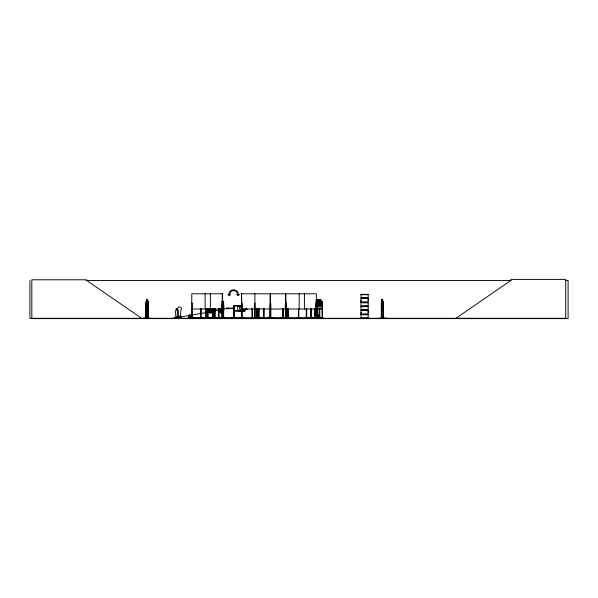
<?xml version="1.0" encoding="UTF-8"?>
<svg xmlns="http://www.w3.org/2000/svg" width="598" height="598" viewBox="0 0 598 598"><rect width="100%" height="100%" fill="white"/><g stroke="black" fill="none" stroke-linecap="round" stroke-linejoin="round"><path stroke-width="0.9" d="M361.02 314.055L361.02 310.549L368.151 310.549L368.144 314.055L361.02 314.055L361.028 312.306M361.02 302.065L361.02 298.566L368.151 298.566L368.144 302.065L361.02 302.065L361.028 300.316M368.144 312.306L368.144 310.549M368.144 300.316L368.144 298.566M225.468 317.979L208.216 317.889M238.901 318.001L244.619 317.979M189.417 318.241L189.559 314.63M318.226 318.241L318.375 314.63L317.747 318.241L317.74 303.051L317.187 303.051M180.454 317.553L180.843 310.213A1.906 1.869 -90 0 0 180.843 307.514A1.906 1.869 -90 0 0 178.197 307.514A1.906 1.869 -90 0 0 178.197 310.213L178.608 317.553L180.476 317.553M318.203 316.432L318.345 314.63M179.931 316.611L179.505 316.275M176.462 308.8L175.849 309.271L175.827 310.811A1.271 1.248 -90 0 0 175.565 312.806L175.842 317.702L177.09 317.702L177.344 312.806A1.271 1.248 -90 0 0 177.075 310.811L177.053 309.271L176.447 308.8M176.672 317.224L176.335 317.045L176.739 317.045M179.729 316.663L179.43 316.604M146.069 306.938L146.241 308.8L148.027 308.8L148.282 301.9L147.489 301.243M148.027 308.8L148.259 306.931M378.624 318.278L386.046 318.001M289.768 318.278L280.522 317.979L289.873 317.979M188.938 318.241L189.484 314.63L188.811 318.241M143.236 318.001L150.778 318.241M267.941 318.241L272.935 317.972L267.926 318.248M267.941 318.001L272.912 318.211M188.639 318.241L189.439 314.63L190.59 318.241M222.112 306.026L222.65 306.116L222.164 306.34M188.587 318.241L189.431 314.63M383.251 306.938L382.974 308.8L381.494 308.8L381.554 301.243M179.535 316.611L179.43 316.394M223.039 308.74L223.704 306.938L223.106 308.8M146.301 301.243L146.196 318.286L145.77 317.732M219.361 318.241L211.939 317.994L219.339 318.248M305.301 318.241L323.533 318.248M305.316 318.001L307.021 317.972L305.316 318.211M306.752 318.248L306.714 308.426M311.289 318.248L311.244 308.426M311.513 318.241L311.491 317.732M313.524 318.241L315.236 317.972L313.531 318.211M314.974 318.248L314.929 308.426M222.486 302.117L222.097 301.885M251.504 318.211L252.214 317.972L251.459 318.248M252.177 318.001L251.504 318.001M191.726 317.972L191.786 293.79L222.516 293.79L222.568 318.286L222.71 303.051M207.207 318.278L207.588 317.732M207.484 318.001L207.641 308.426M233.444 318.241L233.497 307.97M258.463 318.241L258.59 308.426L258.65 318.286M285.493 318.256L285.552 303.051M317.172 304.479L316.058 306.34M220.415 308.919C218.36 311.08 221.193 310.796 221.148 308.703C221.125 310.781 223.846 311.08 221.843 308.927M316.028 305.429L316.791 304.068L316.058 302.767M209.734 308.919C207.521 311.08 210.548 310.803 210.518 308.703C210.518 310.788 213.426 311.08 211.273 308.927M247.094 309.211L245.225 309.211L244.597 310.145L241.099 310.145L239.596 309.211L239.596 307.454L241.099 306.52M179.849 316.521L179.692 316.536M219.122 311.102L218.487 310.444L219.1 311.102L223.174 311.102L223.704 310.437L223.727 305.406L223.189 303.537M223.174 311.102L223.727 310.437M289.851 318.248L280.544 317.972M212.679 311.042L213.247 310.407M212.709 311.102L213.307 310.437M177.329 318.114L177.329 317.448L177.382 317.979L173.54 318.263L180.985 318.278L180.364 318.263L181.127 318.039L181.134 317.045L180.618 317.045L180.618 317.837M175.909 318.278L175.169 318.278M181.314 318.286L175.401 318.151M175.453 318.271L175.663 317.448M175.192 318.181L176.163 318.271L175.7 318.263L175.872 317.837M177.838 318.271L177.015 318.263L177.419 318.278M178.174 317.837L177.965 318.278L178.249 317.045M178.488 318.271L179.056 318.286M254.845 318.248L254.92 293.79M222.777 310.414L221.903 311.042L221.903 312.918M455.93 318.286L510.827 280.507L510.827 279.393L565.715 279.393L565.715 318.286L29.9 318.286L29.9 280.507M174.07 318.188L173.704 318.188M177.651 318.278L177.531 317.448L177.18 317.979M361.02 318.136L361.02 314.757L368.151 314.757L368.151 318.136L361.005 318.278M223.473 309.106L226.978 308.336M218.21 310.235L211.176 311.67M209.412 312.021L174.018 318.114M86.022 280.507L511.111 280.507M565.297 280.507L568.1 280.507L568.1 318.607L31.829 318.607L31.829 279.789L86.725 279.789L86.725 280.507L141.614 318.286M361.013 294.343L368.159 294.343M361.028 294.694L368.144 294.694M360.968 298.103L368.196 298.103M360.968 298.32L368.196 298.32M382.623 299.366L381.928 299.366L381.636 301.93L381.636 305.429L381.95 306.931L382.541 306.931C382.75 292.512 383.273 312.313 382.324 304.479C382.032 310.407 380.806 300.458 382.541 301.93L382.541 305.429L381.95 305.429L381.95 301.93L382.316 303.642L382.825 301.893L382.541 299.426M146.772 299.426L147.519 299.426M316.305 299.426L317.994 299.426L317.994 301.302M320.745 299.426L319.048 299.426L319.07 301.302L318.158 301.93L318.158 305.429L319.048 306.931L320.722 306.931L321.619 305.429L321.619 301.93L320.722 301.302M381.95 299.426L382.6 299.426M382.436 299.74L382.055 299.74L382.436 300.368M146.809 301.243L146.241 301.243L146.032 301.938L146.039 318.286M221.94 301.243L223.091 301.243M316.245 301.243L316.245 299.366L318.054 299.366L318.039 301.243M319.212 301.243L317.77 301.243L317.202 301.908L317.187 318.286M381.502 301.243L381.987 301.243M382.563 301.243L383.228 301.93L383.056 318.286M146.256 301.302L148.012 301.302M221.88 301.302L223.061 301.302L223.645 301.93L223.674 318.286M316.305 301.302L321.933 301.302L322.531 301.93L322.554 318.286M381.509 301.302L383.019 301.302M223.674 301.9L223.061 301.243M322.576 301.9L321.941 301.243L320.782 301.243L320.805 299.366L318.988 299.366L319.011 301.243M381.3 301.908L381.322 318.286M383.191 301.9L383.221 318.286M316.305 301.93L317.979 301.93M360.968 302.311L368.196 302.311M360.968 302.528L368.196 302.528M146.196 303.051L145.815 303.051L145.807 318.286M148.199 303.051L147.975 318.286M191.779 303.051L192.302 303.051L192.235 318.286M222.262 303.051L221.746 303.051L221.806 318.286M222.718 303.051L222.396 318.241M223.622 303.051L223.069 303.051L223.009 318.286M241.487 303.051L241.913 303.051L241.943 318.286M254.92 303.051L255.107 318.286M270.161 303.051L269.87 318.286M270.393 303.051L270.819 303.051L270.849 318.286M316.32 303.051L315.804 303.051L315.864 318.286M322.591 303.051L322.038 303.051L322.075 318.256M381.345 303.051L381.726 318.286M383.056 303.051L383.318 318.286M242.1 305.518L237.72 306.101L237.72 310.504L239.589 311.147M233.654 305.608L242.168 305.548M233.654 306.004L234.207 306.004M233.654 306.064L242.168 306.064M368.159 306.154L360.953 306.243L368.159 306.333M361.028 306.677L368.144 306.677M317.202 306.938L317.77 308.8M228.249 308.172L233.011 308.172M228.249 308.493L233.011 308.493M233.497 308.605L234.132 308.605M146.256 308.74L148.012 308.74M315.871 308.74L321.933 308.74L322.591 306.938L321.963 308.8L315.849 308.8M381.509 308.74L383.019 308.74M246.159 308.897L246.787 308.897M191.786 309.031L222.516 309.031M241.487 309.031L270.161 309.031M270.393 309.031L285.635 309.031M285.844 309.031L316.32 309.031M244.597 309.211L241.099 309.211L241.099 307.454M247.161 309.271L245.285 309.271L245.285 310.482L244.619 311.147L234.498 311.147M360.968 310.093L368.196 310.093M360.968 310.31L368.196 310.31M234.05 310.571L234.207 311.207M234.498 310.631L243.02 310.631L243.02 311.147M212.709 311.102L208.343 311.102L207.685 310.444M244.597 311.08L239.596 311.08L237.787 310.459M360.968 314.294L368.196 314.294M360.968 314.511L368.196 314.511M319.9 318.286L319.9 317.732L319.235 317.732L319.235 318.286L318.562 314.63L317.403 318.241L318.248 314.63L317.628 318.241L317.605 317.732M176.866 316.865L176.866 317.979L176.881 316.865L176.29 316.865L176.268 318.114M177.359 317.68L178.623 317.68M147.766 317.732L148.252 317.732M175.371 317.837L180.917 317.837L180.917 317.045M315.55 317.732L316.379 317.732M381.3 317.732L381.748 317.732M193.812 317.972L196.189 318.286M197.549 317.972L199.896 318.286M201.227 317.889L205.675 317.889M230.955 317.972L236.673 318.001M252.498 317.889L263.613 317.889M296.683 318.001L300.712 318.001M319.07 318.001L320.745 317.979M361.028 318.039L368.144 318.039M264.316 318.241L264.249 317.732M315.393 318.241L318.001 317.972L315.423 318.248M319.108 318.248L320.76 318.241M321.829 318.241L323.496 318.211L321.859 318.248M316.073 301.885L317.142 303.642M234.207 318.248L234.05 306.124M213.254 317.972L213.239 308.426L213.239 318.286M206.362 318.241L206.31 317.732M317.306 318.248L317.321 317.732M317.075 318.241L317.127 317.732L317.792 317.732L317.792 318.286M315.624 318.248L315.609 308.426L315.744 318.286M270.229 318.241L270.191 317.732M283.288 318.241L283.265 317.732M254.382 318.241L254.322 317.815M175.76 318.271L175.603 317.448M316.402 318.211L316.32 293.79L285.844 293.79L285.792 318.286L285.635 293.79L270.393 293.79L270.393 318.286M147.968 301.243L148.259 301.93M223.121 303.605L223.667 305.414M318.921 317.336L318.51 314.63L319.362 318.241M189.745 314.63L190.545 318.241M288.243 317.979L288.146 308.553M318.532 314.63L319.183 318.241M189.94 318.241L189.648 314.63L190.366 318.241M189.693 314.63L190.246 318.241M146.091 306.931L146.293 308.8M381.375 306.931L381.554 308.8M318.749 318.241L318.457 314.63L318.547 317.336M383.453 318.286L383.012 317.732L383.034 318.286M382.563 299.366L382.6 301.302M381.576 317.732L381.606 318.286M381.531 303.051L381.539 318.286M322.651 318.286L322.651 317.732L321.986 317.732L321.986 318.286M322.471 317.732L322.457 318.286M322.165 317.732L322.173 318.286M320.722 299.426L320.745 301.302M319.788 308.426L319.848 318.286M319.713 317.732L319.721 318.286M319.429 317.732L319.414 318.286M319.295 308.426L319.295 318.286M317.276 301.938L317.276 306.931M316.155 308.426L316.215 318.286M316.103 308.426L316.118 318.286M315.049 318.286L315.049 317.732L314.384 317.732L314.384 318.286L314.436 308.426M314.854 317.732L314.869 318.286M314.563 317.732L314.57 318.286M313.987 318.286L313.987 317.815L191.517 317.815L191.517 318.286M312.874 317.815L312.874 318.286M311.685 317.732L311.685 318.286M311.625 308.426L311.603 318.286M311.304 308.426L311.304 318.286M311.072 308.426L311.132 318.286L311.02 317.732M310.811 318.286L310.811 308.426L310.646 317.972M306.826 317.732L306.826 318.286M306.647 317.732L306.639 318.286M306.355 317.732L306.34 318.286M306.281 308.426L306.258 318.286M306.161 317.732L306.161 318.286M304.427 293.79L304.427 309.031M299.187 293.79L299.187 309.031M298.738 308.553L298.753 318.286M298.596 308.553L298.611 318.286M298.551 308.553L298.529 318.286M298.409 308.553L298.387 318.286M288.027 318.286L288.004 308.553L287.959 318.286M287.817 308.553L287.817 318.286M286.42 317.732L286.42 318.286M286.278 318.286L286.36 303.051L285.373 303.051L285.373 318.286L285.351 317.732M286.136 317.732L286.165 318.286M286.046 317.732L286.076 318.286M285.904 317.732L285.949 318.286M283.258 308.426L283.243 318.286M283.101 308.426L283.131 318.286M282.951 308.426L283.004 318.286M282.787 308.426L282.779 318.286L282.749 317.732M270.677 317.732L270.677 318.286M270.565 303.051L270.588 318.286M270.535 317.732L270.535 318.286M270.132 318.286L270.161 293.79L241.487 293.79L241.487 318.286M269.93 317.732L269.937 318.286M264.189 308.426L264.129 318.286M263.725 317.732L263.733 318.286M263.673 308.426L263.613 318.286M259.106 308.426L259.166 318.286M259.046 317.732L259.046 318.286M257.484 308.426L257.566 318.286M257.417 317.732L257.446 318.286M257.058 318.286L256.991 308.426L256.931 318.286M256.729 308.553L256.729 318.286M256.647 308.553L256.617 318.286M256.475 308.553L256.475 318.286L256.452 317.732M252.498 317.732L252.498 318.286M252.438 308.426L252.408 318.286M252.012 317.732L252.012 318.286L251.922 308.426M245.225 309.211L245.225 310.459M242.848 309.211L242.848 311.147M242.138 317.815L242.138 318.286M241.861 303.051L241.854 318.286M241.659 293.79L241.659 318.286L241.599 317.732M241.024 317.815L241.024 318.286M240.845 317.815L240.845 318.286M234.207 306.124L234.207 305.488L233.654 305.488L233.654 307.903M234.012 308.762L234.012 318.286M233.616 308.762L233.556 318.286M228.249 307.619L228.249 309.046M226.978 307.619L226.978 309.046M223.547 303.051L223.547 318.286M223.218 317.732L223.218 318.286M223.144 303.051L223.084 318.286M222.777 301.93L222.71 318.286M222.262 293.79L222.306 318.286M222.202 317.732L222.202 318.286M221.985 311.102L221.963 312.978L220.228 312.978L220.281 311.042L219.414 310.414L219.414 308.665M221.903 308.665L221.903 310.414L220.281 310.414L220.281 308.665M221.686 317.732L221.686 318.286M218.913 308.426L218.89 318.286M218.838 308.426L218.756 318.286M218.547 308.747L218.509 310.444M218.509 317.732L218.494 318.286M218.434 308.426L218.405 318.286M218.3 317.732L218.3 318.286M214.996 317.732L214.996 318.286L214.951 308.553M214.817 308.553L214.779 318.286M214.63 308.553L214.689 318.286M214.585 317.732L214.607 318.286M212.791 317.732L212.783 318.286M212.724 308.426L212.664 318.286M212.305 308.665L212.305 310.414L211.371 311.042L211.371 312.918M211.43 311.102L211.43 312.978L209.554 312.978L209.621 311.042L208.68 310.414L208.68 308.665M211.371 308.665L211.371 310.414L209.621 310.414L209.621 308.665M210.369 293.79L210.369 309.031M208.156 308.426L208.216 318.286M208.097 317.732L208.104 318.286M206.25 308.426L206.25 318.286M205.794 317.732L205.794 318.286M205.734 308.426L205.675 318.286M205.129 293.79L205.129 309.031M201.167 308.426L201.227 318.286M201.107 317.732L201.107 318.286M200.711 317.732L200.711 318.286M200.651 308.426L200.592 318.286M192.623 317.815L192.623 318.286M192.362 317.732L192.354 318.286M191.846 317.732L191.846 318.286M180.835 317.045L180.835 318.039M180.162 317.837L180.133 316.17L179.273 316.17L179.243 318.039M178.548 317.837L178.548 317.045L178.032 317.045L178.032 318.039M175.76 318.114L175.805 317.448L175.461 318.114M148.222 317.732L148.229 318.286L148.199 301.93M147.938 317.732L147.938 318.286M147.818 308.426L147.788 318.286M145.942 317.732L145.964 318.286M147.743 306.228L147.101 304.479L146.458 306.303L146.944 304.068L146.517 301.893L147.086 303.642L147.713 301.923L147.25 304.076L147.743 306.228M321.477 306.228L320.902 306.288L319.923 304.479C319.242 307.439 317.082 306.363 319.534 304.068C317.164 301.923 319.28 300.787 319.893 303.642C320.476 300.794 322.726 301.908 320.281 304.076L321.477 306.228M147.885 305.429L147.519 306.931L146.831 306.931L146.809 299.366L147.542 299.366L147.885 305.429M309.846 318.211L312.56 317.972L309.884 318.286M239.163 294.612L238.011 295.718L236.853 294.612L237.653 294.612A4.007 4.007 0 0 0 233.646 290.598A4.007 4.007 0 0 0 229.632 294.612L230.432 294.612L229.198 295.718L227.965 294.612L228.765 294.612A4.799 4.799 0 0 1 233.564 289.806A4.799 4.799 0 0 1 238.37 294.612L239.163 294.612M368.159 294.47L361.013 294.485L361.028 297.864L368.151 297.864L368.151 294.485M147.4 299.74L146.951 300.368L147.4 299.74M317.68 299.74L316.604 299.74L316.604 300.368L317.68 300.368L317.68 299.74M320.423 299.74L319.347 299.74L319.347 300.368L320.423 300.368L320.423 299.74M147.519 301.93L146.831 301.93L146.831 305.429L147.519 305.429L147.519 301.93M320.722 301.93L319.048 301.93L319.048 305.429L320.722 305.429L320.722 301.93M368.151 302.775L361.02 302.775L361.02 306.146L368.144 306.056L368.144 302.775M368.159 306.46L361.013 306.475L361.028 309.846L368.151 309.846L368.151 306.475M234.423 307.895L233.011 307.895L233.011 308.77L234.423 308.77L234.423 307.895M211.057 311.977L209.935 311.977L209.935 312.605L211.057 312.605L211.057 311.977M221.619 311.977L220.572 311.977L220.572 312.605L221.619 312.605L221.619 311.977M259.345 317.994L254.359 318.286L259.345 317.994"/></g></svg>
